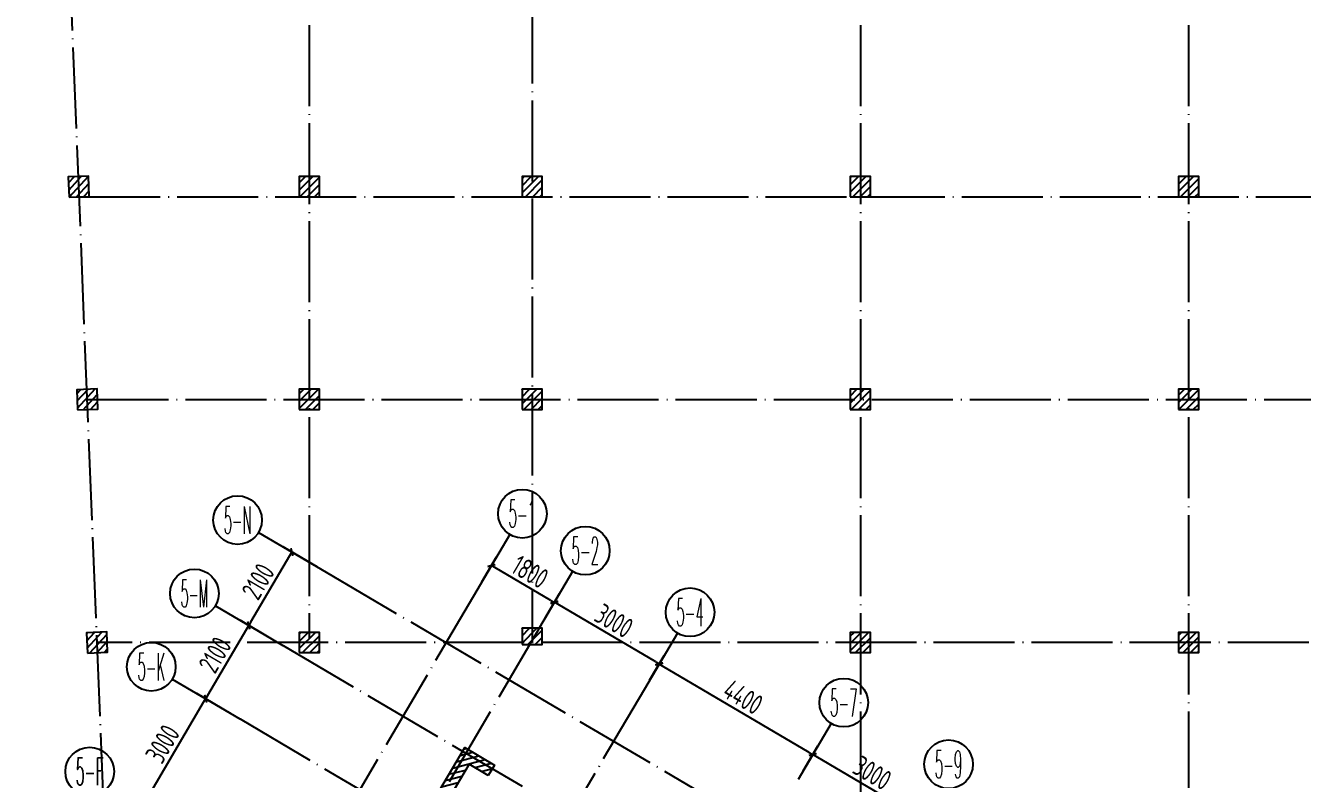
# Model space of a CAD drawing. Header units: millimetres. Extents: x 156735 to 386235, y 467499 to 703525.
# Drawn here: x 189944 to 221457, y 626114 to 644723 of the extents above; entities that cross this region are included whole.
import ezdxf
from ezdxf.enums import TextEntityAlignment as Align

# ---------------------------------------------------------------- set-up
doc = ezdxf.new("R2010")
doc.units = ezdxf.units.MM
doc.header["$LTSCALE"] = 100
doc.header["$PDMODE"] = 35
doc.header["$PDSIZE"] = 200
doc.linetypes.add('DOTE', pattern=[2.42, 2, -0.2, 0.02, -0.2])
for name, color, linetype in [('B-TEXT', 7, 'Continuous'), ('COLU', 7, 'Continuous'), ('h斜线-主楼', 7, 'Continuous'), ('h斜线-柱', 7, 'Continuous'), ('Q-AXIS', 3, 'Continuous'), ('Q-dote', 253, 'DOTE'), ('wall-主楼', 2, 'Continuous')]:
    doc.layers.add(name, color=color, linetype=linetype)
doc.styles.add('_TCH_AXIS', font='COMPLEX', dxfattribs={"bigfont": 'GBCBIG'})
doc.styles.add('COMPLEX', font='tssdeng.shx', dxfattribs={"width": 0.7, "bigfont": 'tssdchn.shx'})
doc.styles.add('TSSD_Dimension', font='Tssdeng.shx', dxfattribs={"width": 0.7, "bigfont": 'hztxt.shx'})
doc.dimstyles.new('TSSD_100_100$0', dxfattribs={"dimtxt": 300, "dimasz": 100, "dimexe": 250, "dimexo": 250, "dimgap": 100, "dimtad": 1, "dimdec": 0, "dimzin": 0, "dimdsep": 46, "dimtxsty": 'TSSD_Dimension', "dimblk": '_tsdbk', "dimblk1": '_tsdbk', "dimblk2": '_tsdbk', "dimsah": 1, "dimcen": 0, "dimclrt": 7, "dimadec": 0, "dimazin": 0, "dimtfac": 1, "dimtdec": 0, "dimtix": 1, "dimtmove": 2, "dimatfit": 3, "dimldrblk": '_tsdbk', "dimfxl": 1, "dimtolj": 1, "dimtzin": 0, "dimarcsym": 0})
pattern_1 = [(45, (-467527.32, -323147.44), (-89.802561, 89.802561), [])]
pattern_2 = [(47.298773, (-467527.32, -323147.44), (-93.332309, 86.128277), [])]

# ---------------------------------------------------------------- blocks, each defined once
blk = doc.blocks.new('_AXISO')
blk.add_circle((0, 0), 0.5)
at = {"layer": 'B-TEXT', "style": 'COMPLEX', "width": 1.450893}
blk.add_attdef('A', text='', height=0.56, dxfattribs=at).set_placement((0.249375, -0.28), (0.749375, -0.28), align=Align.FIT)
blk = doc.blocks.new('_tsdbk')
blk.add_line((-1, 0), (0, 0))
at = {"const_width": 0.5}
blk.add_lwpolyline([(-0.7, -0.7), (0.7, 0.7)], dxfattribs=at)
blk = doc.blocks.new('*D169')
at = {"layer": 'Defpoints', "color": 0}
for p in [(209371, 626731), (209009, 626114), (211595, 624594)]:
    blk.add_point(p, dxfattribs=at)
at = {"layer": 'Q-AXIS', "color": 0, "lineweight": -2}
for p, q in [((209135, 626330), (209498, 626947)), ((211871, 625261), (209458, 626681)), ((211721, 624809), (212084, 625426))]:
    blk.add_line(p, q, dxfattribs=at)
at = {"layer": 'Q-AXIS', "color": 0, "lineweight": -2, "xscale": 100, "yscale": 100, "zscale": 100}
for p, rotation in [((209371, 626731), 149.5453717284593), ((211957, 625211), 329.5453717284593)]:
    blk.add_blockref('_tsdbk', p, dxfattribs=dict(at, rotation=rotation))
at = {"layer": 'Q-AXIS', "color": 7, "insert": (210842, 626273), "char_height": 500, "attachment_point": 5, "rotation": 329.5454, "style": 'TSSD_Dimension'}
blk.add_mtext('\\A1;3000', dxfattribs=at)
blk = doc.blocks.new('*D197')
at = {"layer": 'Defpoints', "color": 0}
for p in [(194389, 628107), (195231, 627612), (193710, 625025)]:
    blk.add_point(p, dxfattribs=at)
at = {"layer": 'Q-AXIS', "color": 0, "lineweight": -2}
for p, q in [((195015, 627738), (194173, 628233)), ((192919, 625607), (194338, 628021)), ((193495, 625152), (192652, 625647))]:
    blk.add_line(p, q, dxfattribs=at)
at = {"layer": 'Q-AXIS', "color": 0, "lineweight": -2, "xscale": 100, "yscale": 100, "zscale": 100}
for p, rotation in [((194389, 628107), 59.5453717381822), ((192868, 625521), 239.5453717381822)]:
    blk.add_blockref('_tsdbk', p, dxfattribs=dict(at, rotation=rotation))
at = {"layer": 'Q-AXIS', "color": 7, "insert": (193327, 626991), "char_height": 500, "attachment_point": 5, "rotation": 59.5454, "style": 'TSSD_Dimension'}
blk.add_mtext('\\A1;3000', dxfattribs=at)
blk = doc.blocks.new('*D203')
at = {"layer": 'Defpoints', "color": 0}
for p in [(205578, 628961), (205220, 628351), (209009, 626114)]:
    blk.add_point(p, dxfattribs=at)
at = {"layer": 'Q-AXIS', "color": 0, "lineweight": -2}
for p, q in [((205346, 628566), (205705, 629177)), ((209285, 626782), (205665, 628911)), ((209135, 626330), (209498, 626947))]:
    blk.add_line(p, q, dxfattribs=at)
at = {"layer": 'Q-AXIS', "color": 0, "lineweight": -2, "xscale": 100, "yscale": 100, "zscale": 100}
for p, rotation in [((205578, 628961), 149.5453717284593), ((209371, 626731), 329.5453717284593)]:
    blk.add_blockref('_tsdbk', p, dxfattribs=dict(at, rotation=rotation))
at = {"layer": 'Q-AXIS', "color": 7, "insert": (207652, 628148), "char_height": 500, "attachment_point": 5, "rotation": 329.5454, "style": 'TSSD_Dimension'}
blk.add_mtext('\\A1;4400', dxfattribs=at)
blk = doc.blocks.new('*D204')
at = {"layer": 'Defpoints', "color": 0}
for p in [(201441, 631394), (201078, 630777), (202630, 629865)]:
    blk.add_point(p, dxfattribs=at)
at = {"layer": 'Q-AXIS', "color": 0, "lineweight": -2}
for p, q in [((201205, 630993), (201567, 631610)), ((202906, 630533), (201527, 631344)), ((202756, 630080), (203119, 630697))]:
    blk.add_line(p, q, dxfattribs=at)
at = {"layer": 'Q-AXIS', "color": 0, "lineweight": -2, "xscale": 100, "yscale": 100, "zscale": 100}
for p, rotation in [((201441, 631394), 149.5453717284593), ((202992, 630482), 329.5453717284593)]:
    blk.add_blockref('_tsdbk', p, dxfattribs=dict(at, rotation=rotation))
at = {"layer": 'Q-AXIS', "color": 7, "insert": (202394, 631240), "char_height": 500, "attachment_point": 5, "rotation": 329.5454, "style": 'TSSD_Dimension'}
blk.add_mtext('\\A1;1800', dxfattribs=at)
blk = doc.blocks.new('*D205')
at = {"layer": 'Defpoints', "color": 0}
for p in [(196517, 631727), (197360, 631232), (196295, 629422)]:
    blk.add_point(p, dxfattribs=at)
at = {"layer": 'Q-AXIS', "color": 0, "lineweight": -2}
for p, q in [((197144, 631359), (196302, 631854)), ((195504, 630003), (196467, 631641)), ((196080, 629548), (195237, 630044))]:
    blk.add_line(p, q, dxfattribs=at)
at = {"layer": 'Q-AXIS', "color": 0, "lineweight": -2, "xscale": 100, "yscale": 100, "zscale": 100}
for p, rotation in [((196517, 631727), 59.5453717381822), ((195453, 629917), 239.5453717381822)]:
    blk.add_blockref('_tsdbk', p, dxfattribs=dict(at, rotation=rotation))
at = {"layer": 'Q-AXIS', "color": 7, "insert": (195683, 631000), "char_height": 500, "attachment_point": 5, "rotation": 59.5454, "style": 'TSSD_Dimension'}
blk.add_mtext('\\A1;2100', dxfattribs=at)
blk = doc.blocks.new('*D206')
at = {"layer": 'Defpoints', "color": 0}
for p in [(195453, 629917), (196295, 629422), (195231, 627612)]:
    blk.add_point(p, dxfattribs=at)
at = {"layer": 'Q-AXIS', "color": 0, "lineweight": -2}
for p, q in [((196080, 629548), (195237, 630044)), ((194439, 628193), (195402, 629831)), ((195015, 627738), (194173, 628233))]:
    blk.add_line(p, q, dxfattribs=at)
at = {"layer": 'Q-AXIS', "color": 0, "lineweight": -2, "xscale": 100, "yscale": 100, "zscale": 100}
for p, rotation in [((195453, 629917), 59.5453717381822), ((194389, 628107), 239.5453717381822)]:
    blk.add_blockref('_tsdbk', p, dxfattribs=dict(at, rotation=rotation))
at = {"layer": 'Q-AXIS', "color": 7, "insert": (194619, 629189), "char_height": 500, "attachment_point": 5, "rotation": 59.5454, "style": 'TSSD_Dimension'}
blk.add_mtext('\\A1;2100', dxfattribs=at)
blk = doc.blocks.new('*D207')
at = {"layer": 'Defpoints', "color": 0}
for p in [(202996, 630489), (202633, 629872), (205220, 628351)]:
    blk.add_point(p, dxfattribs=at)
at = {"layer": 'Q-AXIS', "color": 0, "lineweight": -2}
for p, q in [((202760, 630087), (203123, 630704)), ((205496, 629019), (203082, 630438)), ((205346, 628566), (205709, 629183))]:
    blk.add_line(p, q, dxfattribs=at)
at = {"layer": 'Q-AXIS', "color": 0, "lineweight": -2, "xscale": 100, "yscale": 100, "zscale": 100}
for p, rotation in [((202996, 630489), 149.5453717284593), ((205582, 628968), 329.5453717284593)]:
    blk.add_blockref('_tsdbk', p, dxfattribs=dict(at, rotation=rotation))
at = {"layer": 'Q-AXIS', "color": 7, "insert": (204467, 630030), "char_height": 500, "attachment_point": 5, "rotation": 329.5454, "style": 'TSSD_Dimension'}
blk.add_mtext('\\A1;3000', dxfattribs=at)

msp = doc.modelspace()

# ---------------------------------------------------------------- hatches: boundary and pattern name
at = {"layer": 'h斜线-主楼'}
h = msp.add_hatch(dxfattribs=at)
h.set_pattern_fill('ANSI31', color=256, scale=40, angle=-30.45463, style=0)
h.set_pattern_definition([(14.545372, (-467532.8, -323140.33), (-31.895617, 122.929531), [])])
h.paths.add_polyline_path([(201362.4, 626210.4), (200888.2, 626489.2), (199823.8, 624678.9), (199479, 624881.6), (199631.1, 625140.2), (199717.3, 625089.6), (200781.7, 626899.8), (201514.4, 626469)])
at = {"layer": 'h斜线-柱'}
h = msp.add_hatch(dxfattribs=at)
h.set_pattern_fill('ANSI31', color=256, scale=40, angle=2.29877, style=0)
h.set_pattern_definition(pattern_2)
h.paths.add_polyline_path([(191017.4, 640484.9), (191517, 640504.9), (191497, 641004.5), (190997.4, 640984.5)])
h = msp.add_hatch(dxfattribs=at)
h.set_pattern_fill('ANSI31', color=256, scale=40, style=0)
h.set_pattern_definition(pattern_1)
h.paths.add_polyline_path([(196696.5, 640494.7), (197196.5, 640494.7), (197196.5, 640994.7), (196696.5, 640994.7)])
h = msp.add_hatch(dxfattribs=at)
h.set_pattern_fill('ANSI31', color=256, scale=40, style=0)
h.set_pattern_definition(pattern_1)
h.paths.add_polyline_path([(202196.5, 640494.7), (202696.5, 640494.7), (202696.5, 640994.7), (202196.5, 640994.7)])
h = msp.add_hatch(dxfattribs=at)
h.set_pattern_fill('ANSI31', color=256, scale=40, style=0)
h.set_pattern_definition(pattern_1)
h.paths.add_polyline_path([(210296.5, 640494.7), (210796.5, 640494.7), (210796.5, 640994.7), (210296.5, 640994.7)])
h = msp.add_hatch(dxfattribs=at)
h.set_pattern_fill('ANSI31', color=256, scale=40, style=0)
h.set_pattern_definition(pattern_1)
h.paths.add_polyline_path([(218396.5, 640494.7), (218896.5, 640494.7), (218896.5, 640994.7), (218396.5, 640994.7)])
h = msp.add_hatch(dxfattribs=at)
h.set_pattern_fill('ANSI31', color=256, scale=40, angle=2.29877, style=0)
h.set_pattern_definition(pattern_2)
h.paths.add_polyline_path([(191228.2, 635234.9), (191727.8, 635254.9), (191707.7, 635754.5), (191208.1, 635734.5)])
h = msp.add_hatch(dxfattribs=at)
h.set_pattern_fill('ANSI31', color=256, scale=40, style=0)
h.set_pattern_definition(pattern_1)
h.paths.add_polyline_path([(196696.5, 635244.7), (197196.5, 635244.7), (197196.5, 635744.7), (196696.5, 635744.7)])
h = msp.add_hatch(dxfattribs=at)
h.set_pattern_fill('ANSI31', color=256, scale=40, style=0)
h.set_pattern_definition(pattern_1)
h.paths.add_polyline_path([(202196.5, 635244.7), (202696.5, 635244.7), (202696.5, 635744.7), (202196.5, 635744.7)])
h = msp.add_hatch(dxfattribs=at)
h.set_pattern_fill('ANSI31', color=256, scale=40, style=0)
h.set_pattern_definition(pattern_1)
h.paths.add_polyline_path([(210296.5, 635244.7), (210796.5, 635244.7), (210796.5, 635744.7), (210296.5, 635744.7)])
h = msp.add_hatch(dxfattribs=at)
h.set_pattern_fill('ANSI31', color=256, scale=40, style=0)
h.set_pattern_definition(pattern_1)
h.paths.add_polyline_path([(218396.5, 635244.7), (218896.5, 635244.7), (218896.5, 635744.7), (218396.5, 635744.7)])
h = msp.add_hatch(dxfattribs=at)
h.set_pattern_fill('ANSI31', color=256, scale=40, angle=2.29877, style=0)
h.set_pattern_definition(pattern_2)
h.paths.add_polyline_path([(191469, 629234.9), (191968.6, 629254.9), (191948.6, 629754.5), (191449, 629734.5)])
h = msp.add_hatch(dxfattribs=at)
h.set_pattern_fill('ANSI31', color=256, scale=40, style=0)
h.set_pattern_definition(pattern_1)
h.paths.add_polyline_path([(196696.5, 629244.7), (197196.5, 629244.7), (197196.5, 629744.7), (196696.5, 629744.7)])
h = msp.add_hatch(dxfattribs=at)
h.set_pattern_fill('ANSI31', color=256, scale=40, style=0)
h.set_pattern_definition([(45, (-467527.32, -329047.44), (-89.802561, 89.802561), [])])
h.paths.add_polyline_path([(202196.5, 629444.7), (202696.5, 629444.7), (202696.5, 629844.7), (202196.5, 629844.7)])
h = msp.add_hatch(dxfattribs=at)
h.set_pattern_fill('ANSI31', color=256, scale=40, style=0)
h.set_pattern_definition(pattern_1)
h.paths.add_polyline_path([(210296.5, 629244.7), (210796.5, 629244.7), (210796.5, 629744.7), (210296.5, 629744.7)])
h = msp.add_hatch(dxfattribs=at)
h.set_pattern_fill('ANSI31', color=256, scale=40, style=0)
h.set_pattern_definition(pattern_1)
h.paths.add_polyline_path([(218396.5, 629244.7), (218896.5, 629244.7), (218896.5, 629744.7), (218396.5, 629744.7)])

# ---------------------------------------------------------------- linework, layer by layer
at = {"layer": 'COLU'}
for points in [[(191017.4, 640484.9), (191517, 640504.9), (191497, 641004.5), (190997.4, 640984.5)], [(196696.5, 640494.7), (197196.5, 640494.7), (197196.5, 640994.7), (196696.5, 640994.7)], [(202196.5, 640494.7), (202696.5, 640494.7), (202696.5, 640994.7), (202196.5, 640994.7)], [(210296.5, 640494.7), (210796.5, 640494.7), (210796.5, 640994.7), (210296.5, 640994.7)], [(218396.5, 640494.7), (218896.5, 640494.7), (218896.5, 640994.7), (218396.5, 640994.7)], [(191228.2, 635234.9), (191727.8, 635254.9), (191707.7, 635754.5), (191208.1, 635734.5)], [(196696.5, 635244.7), (197196.5, 635244.7), (197196.5, 635744.7), (196696.5, 635744.7)], [(202196.5, 635244.7), (202696.5, 635244.7), (202696.5, 635744.7), (202196.5, 635744.7)], [(210296.5, 635244.7), (210796.5, 635244.7), (210796.5, 635744.7), (210296.5, 635744.7)], [(218396.5, 635244.7), (218896.5, 635244.7), (218896.5, 635744.7), (218396.5, 635744.7)], [(191469, 629234.9), (191968.6, 629254.9), (191948.6, 629754.5), (191449, 629734.5)], [(196696.5, 629244.7), (197196.5, 629244.7), (197196.5, 629744.7), (196696.5, 629744.7)], [(202196.5, 629444.7), (202696.5, 629444.7), (202696.5, 629844.7), (202196.5, 629844.7)], [(210296.5, 629244.7), (210796.5, 629244.7), (210796.5, 629744.7), (210296.5, 629744.7)], [(218396.5, 629244.7), (218896.5, 629244.7), (218896.5, 629744.7), (218396.5, 629744.7)]]:
    msp.add_lwpolyline(points, close=True, dxfattribs=at)
at = {"layer": 'Q-AXIS'}
for p, q in [((195693.5, 632211.7), (197359.6, 631232)), ((201891.9, 632161.8), (201077.9, 630777.3)), ((203443.6, 631249.4), (202629.6, 629865)), ((194629.1, 630401.4), (196295.2, 629421.8)), ((206029.7, 629728.9), (205215.7, 628344.4)), ((193564.7, 628591.2), (195230.8, 627611.5)), ((209822.6, 627498.7), (209008.6, 626114.3))]:
    msp.add_line(p, q, dxfattribs=at)
at = {"layer": 'Q-dote', "ltscale": 10}
for p, q in [((197411.7, 487429.9), (189943.7, 673465)), ((196946.5, 651994.7), (196946.5, 629594.7)), ((210546.5, 651994.7), (210546.5, 623994.7)), ((218646.5, 651994.7), (218646.5, 623994.7)), ((202446.5, 650134.5), (202446.5, 629494.7)), ((191267.2, 640494.7), (366607.1, 640494.7)), ((191468, 635494.7), (236131.7, 635494.7)), ((197366.9, 631227.4), (236422.6, 608263.5, 0)), ((201077.8, 630777.1), (191622.8, 614673.8)), ((202633.3, 629871.3), (199747.1, 624955.7)), ((236131.7, 629494.7), (191708.8, 629494.7)), ((196302.5, 629417.1), (207189.4, 623015.9, 0)), ((205215.5, 628344.2), (201573.9, 622141.8)), ((195238.1, 627606.9), (199747.1, 624955.7, 0))]:
    msp.add_line(p, q, dxfattribs=at)
at = {"layer": 'wall-主楼'}
msp.add_lwpolyline([(201362.4, 626210.4), (200888.2, 626489.2), (199823.8, 624678.9), (199479, 624881.6), (199631.1, 625140.2), (199717.3, 625089.6), (200781.7, 626899.8), (201514.4, 626469)], close=True, dxfattribs=at)

# ---------------------------------------------------------------- block references
at = {"layer": 'Q-AXIS'}
ref = msp.add_blockref('_AXISO', (195176.3, 632515.8), dxfattribs=dict(at, xscale=1199.999999999998, yscale=1200, zscale=1200, rotation=359.9996457873791))
ref.add_attrib('A', '5-N', dxfattribs={"color": 7, "height": 678.82, "rotation": 359.99965, "style": '_TCH_AXIS', "width": 0.323077}).set_placement((194836.8, 632176.4), (195515.7, 632176.4), align=Align.FIT)
ref = msp.add_blockref('_AXISO', (202206, 632673.1), dxfattribs=dict(at, xscale=1199.999999999998, yscale=1200, zscale=1200, rotation=359.9996457873791))
ref.add_attrib('A', '5-1', dxfattribs={"color": 7, "height": 678.82, "rotation": 359.99965, "style": '_TCH_AXIS', "width": 0.381818}).set_placement((201866.6, 632333.7), (202545.5, 632333.7), align=Align.FIT)
ref = msp.add_blockref('_AXISO', (203757.7, 631760.8), dxfattribs=dict(at, xscale=1199.999999999998, yscale=1200, zscale=1200, rotation=359.9996457873791))
ref.add_attrib('A', '5-2', dxfattribs={"color": 7, "height": 678.82, "rotation": 359.99965, "style": '_TCH_AXIS', "width": 0.35}).set_placement((203418.3, 631421.4), (204097.1, 631421.4), align=Align.FIT)
ref = msp.add_blockref('_AXISO', (194111.9, 630705.5), dxfattribs=dict(at, xscale=1199.999999999998, yscale=1200, zscale=1200, rotation=359.9996457873791))
ref.add_attrib('A', '5-M', dxfattribs={"color": 7, "height": 678.82, "rotation": 359.99965, "style": '_TCH_AXIS', "width": 0.313433}).set_placement((193772.4, 630366.1), (194451.3, 630366.1), align=Align.FIT)
ref = msp.add_blockref('_AXISO', (206343.8, 630240.2), dxfattribs=dict(at, xscale=1199.999999999998, yscale=1200, zscale=1200, rotation=359.9996457873791))
ref.add_attrib('A', '5-4', dxfattribs={"color": 7, "height": 678.82, "rotation": 359.99965, "style": '_TCH_AXIS', "width": 0.33871}).set_placement((206004.4, 629900.8), (206683.2, 629900.8), align=Align.FIT)
ref = msp.add_blockref('_AXISO', (193047.5, 628895.3), dxfattribs=dict(at, xscale=1199.999999999998, yscale=1200, zscale=1200, rotation=359.9996457873791))
ref.add_attrib('A', '5-K', dxfattribs={"color": 7, "height": 678.82, "rotation": 359.99965, "style": '_TCH_AXIS', "width": 0.323077}).set_placement((192708, 628555.9), (193386.9, 628555.9), align=Align.FIT)
ref = msp.add_blockref('_AXISO', (210136.7, 628010), dxfattribs=dict(at, xscale=1199.999999999998, yscale=1200, zscale=1200, rotation=359.9996457873791))
ref.add_attrib('A', '5-7', dxfattribs={"color": 7, "height": 678.82, "rotation": 359.99965, "style": '_TCH_AXIS', "width": 0.35}).set_placement((209797.3, 627670.6), (210476.1, 627670.6), align=Align.FIT)
ref = msp.add_blockref('_AXISO', (191526.9, 626309.2), dxfattribs=dict(at, xscale=1199.999999999998, yscale=1200, zscale=1200, rotation=359.9996457873791))
ref.add_attrib('A', '5-F', dxfattribs={"color": 7, "height": 678.82, "rotation": 359.99965, "style": '_TCH_AXIS', "width": 0.33871}).set_placement((191187.5, 625969.8), (191866.3, 625969.8), align=Align.FIT)
ref = msp.add_blockref('_AXISO', (212722.8, 626489.5), dxfattribs=dict(at, xscale=1199.999999999998, yscale=1200, zscale=1200, rotation=359.9996457873791))
ref.add_attrib('A', '5-9', dxfattribs={"color": 7, "height": 678.82, "rotation": 359.99965, "style": '_TCH_AXIS', "width": 0.35}).set_placement((212383.4, 626150.1), (213062.2, 626150.1), align=Align.FIT)

# ---------------------------------------------------------------- dimensions: what is measured, and where the dimension line sits
for base, p1, p2, angle, picture, middle in [((196517.3, 631727.3), (196295.2, 629421.8), (197359.6, 631232), 59.54537, '*D205', (195683.4, 630999.5)), ((201440.7, 631394.3), (202629.6, 629865), (201077.9, 630777.3), 149.54537, '*D204', (202393.9, 631239.9)), ((202996.2, 630488.5), (205219.5, 628351), (202633.4, 629871.5), 149.54537, '*D207', (204466.7, 630030)), ((195452.9, 629917), (195230.8, 627611.5), (196295.2, 629421.8), 59.54537, '*D206', (194619, 629189.3)), ((205578.5, 628961.4), (209008.6, 626114.3), (205219.5, 628351), 149.54537, '*D203', (207652.3, 628148)), ((194388.5, 628106.7), (193710.2, 625025.4), (195230.8, 627611.5), 59.54537, '*D197', (193326.5, 626991.1)), ((209371.4, 626731.2), (211594.7, 624593.7), (209008.6, 626114.3), 149.54537, '*D169', (210841.8, 626272.7))]:
    dim = msp.add_linear_dim(base=base, p1=p1, p2=p2, angle=angle, dimstyle='TSSD_100_100$0', override={"dimtxt": 500}, dxfattribs=at)
    dim.commit()
    dim.dimension.update_dxf_attribs({"geometry": picture, "text_midpoint": middle})

doc.saveas('drawing.dxf')
